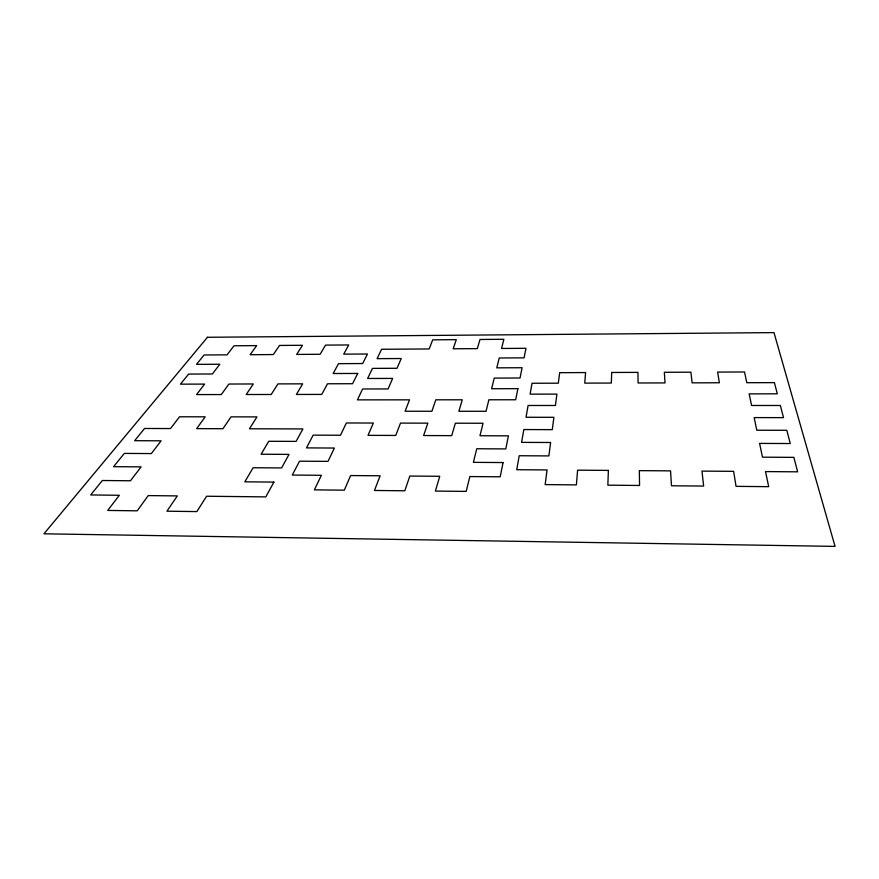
<?xml version="1.0" encoding="UTF-8"?>
<svg xmlns="http://www.w3.org/2000/svg" width="879" height="879" viewBox="0 0 879 879"><rect width="100%" height="100%" fill="white"/><g stroke="black" fill="none" stroke-linecap="round" stroke-linejoin="round"><path stroke-width="1.32" d="M608.367 470.397L607.861 485.175L639.56 485.472L639.341 470.639L670.545 470.869L671.49 485.768L703.65 486.065L701.98 471.111L733.635 471.342L736.053 486.362L768.696 486.669L765.521 471.583L797.638 471.825L793.869 457.366L762.489 457.179L759.577 443.401L790.265 443.543L786.815 430.303L756.808 430.227L754.149 417.591L783.519 417.635L780.354 405.483L751.589 405.483L749.15 393.869L777.311 393.825L774.399 382.629L746.798 382.706L744.535 371.971L717.638 372.081L719.363 382.772L692.103 382.848L690.916 372.18L664.348 372.278L665.018 382.914L638.088 382.98L637.945 372.377L611.696 372.476L611.334 383.046L584.744 383.123L585.612 372.575L559.681 372.674L558.319 383.189L532.048 383.255L530.114 394.144L556.901 394.111L555.429 405.483L528.114 405.483L526.027 417.272L553.891 417.316L552.287 429.644L523.851 429.556L521.577 442.368L550.617 442.5L548.881 455.915L519.214 455.74L516.731 469.716L547.068 469.935L545.156 484.604L576.393 484.889L577.602 470.166L608.367 470.397M503.063 462.552L500.206 476.803L469.869 476.55L466.189 491.394L435.391 491.086L439.742 476.297L409.834 476.044L404.812 490.779L374.454 490.471L380.135 475.792L350.633 475.55L344.315 490.163L314.396 489.856L321.351 475.308L292.267 475.056L299.53 461.189L328.01 461.376L334.383 448.037L306.485 447.894L313.144 435.149L340.492 435.248L346.359 422.975L373.355 423.03L368.026 435.347L395.737 435.446L400.516 423.096L427.853 423.151L423.634 435.544L451.707 435.643L455.366 423.206L483.065 423.26L479.967 435.742L508.425 435.852L505.799 448.916L476.748 448.762L473.385 462.354L503.063 462.552M517.896 388.672L515.665 399.769L488.878 399.78L486.032 411.284L458.882 411.273L462.255 399.802L435.797 399.813L431.908 411.251L405.098 411.229L409.504 399.835L357.412 399.868L362.609 388.979L388.1 388.925L392.649 378.409L367.631 378.486L372.454 368.389L397.033 368.279L401.253 358.522L377.102 358.654L381.596 349.271L429.183 348.952L432.71 339.843L456.289 339.657L453.179 348.787L477.319 348.633L480.011 339.481L503.854 339.294L501.59 348.469L525.994 348.304L524.082 357.841L499.228 357.984L496.789 367.851L522.093 367.73L520.038 378.003L494.251 378.091L491.614 388.727L517.896 388.672M357.72 373.443L352.578 383.716L327.548 383.782L321.736 394.418L296.399 394.451L302.673 383.837L277.94 383.903L271.215 394.484L246.186 394.517L253.35 383.969L228.914 384.035L221.299 394.55L196.566 394.583L204.609 384.09L180.459 384.156L188.622 374.08L212.366 373.993L219.838 364.247L196.5 364.367L204.093 354.984L227.046 354.852L234.001 345.777L256.701 345.612L250.119 354.709L273.325 354.567L279.522 345.447L302.464 345.282L296.662 354.424L320.121 354.281L325.538 345.117L348.732 344.953L343.722 354.138L367.455 353.995L362.675 363.543L338.525 363.653L333.141 373.531L357.72 373.443M273.896 482.099L265.821 496.888L206.609 496.239L196.852 511.589L166.922 511.204L177.316 495.91L148.232 495.591L137.212 510.82L107.71 510.435L119.346 495.273L90.669 494.954L102.382 480.505L130.477 480.769L141.123 466.881L113.589 466.672L124.335 453.41L151.331 453.575L161.121 440.808L134.641 440.698L144.541 428.48L170.515 428.556L179.536 416.789L205.192 416.822L196.654 428.633L222.958 428.71L231.012 416.855L256.987 416.899L249.438 428.787L302.903 428.93L296.102 441.39L268.754 441.28L261.107 454.223L289.015 454.388L281.621 467.936L253.141 467.727L244.812 481.824L273.896 482.099M207.466 337.283L43.95 533.806L835.05 546.386L773.981 332.614L207.466 337.283"/></g></svg>
